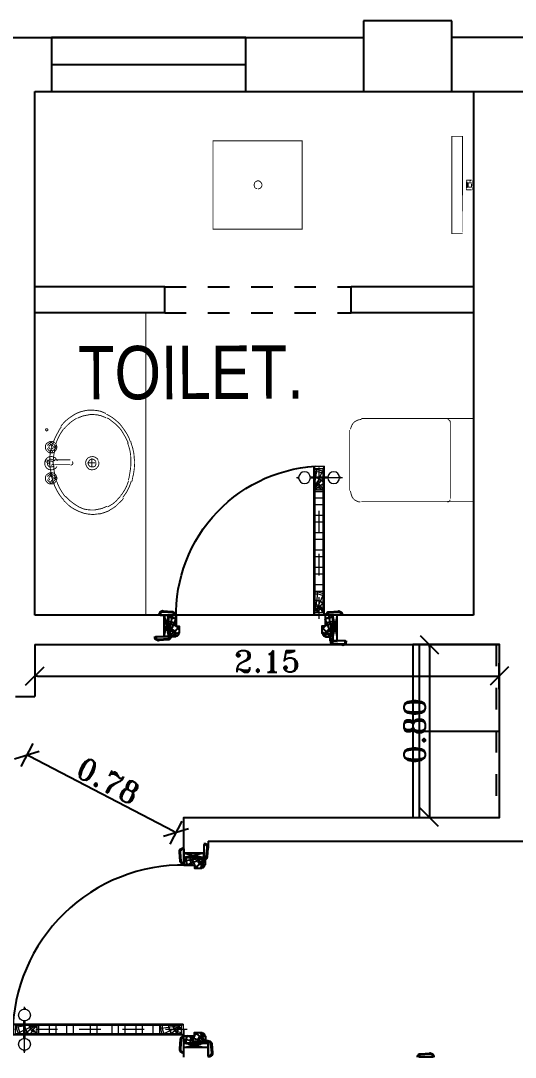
# Model space of a CAD drawing. Header units: metres. Extents: x 190.7 to 215.7, y -121.3 to -111.6.
# Drawn here: x 194.555 to 196.843, y -117.063 to -112.266 of the extents above; entities that cross this region are included whole.
import ezdxf

# ---------------------------------------------------------------- set-up
doc = ezdxf.new("R2010")
doc.units = ezdxf.units.M
doc.header["$LTSCALE"] = 0.4
doc.header["$MEASUREMENT"] = 0
for name, pattern in [('CENTER', [2, 1.25, -0.25, 0.25, -0.25]), ('DASHDOT2', [0.5, 0.25, -0.125, 0, -0.125]), ('DASHED', [0.05, 0.03, -0.02]), ('DASHED2', [0.375, 0.25, -0.125])]:
    doc.linetypes.add(name, pattern=pattern)
for name, color, linetype in [('1wall', 1, 'Continuous'), ('2furni', 3, 'Continuous'), ('3door', 5, 'Continuous'), ('_DIM', 2, 'Continuous'), ('_Furniture Green', 3, 'Continuous'), ('ISLAK', 6, 'Continuous'), ('Windows', 4, 'Continuous')]:
    doc.layers.add(name, color=color, linetype=linetype)
for name, color, linetype, lineweight in [('AR-Doors', 8, 'Continuous', 20), ('HATCH - wood.', 15, 'Continuous', 20), ('WOOD - section.', 142, 'Continuous', 20)]:
    doc.layers.add(name, color=color, linetype=linetype, lineweight=lineweight)
doc.styles.add('abd', font='romant.shx')
doc.styles.add('HELV', font='HELV')
doc.dimstyles.new('Qasem', dxfattribs={"dimscale": 0.0002, "dimtxt": 500, "dimasz": 60, "dimexe": 0.2, "dimexo": 0.0325, "dimgap": 90, "dimtad": 1, "dimtxsty": 'abd', "dimblk": 'SAM2', "dimcen": 90, "dimse1": 1, "dimse2": 1, "dimazin": 3, "dimtfac": 0.782609, "dimtix": 1, "dimtmove": 1, "dimatfit": 3, "dimldrblk": 'SAM2', "dimfxl": 0.2})

# ---------------------------------------------------------------- blocks, each defined once
blk = doc.blocks.new('bggbbg')
at = {"layer": '2furni', "const_width": 0.00409}
for points in [[(66.1, 120.2701), (66.1, 119.8611), (65.6876, 119.8611), (65.6876, 120.2701), (66.1, 120.2701)], [(66.8425, 119.8404), (66.8425, 120.2907), (66.7927, 120.2907), (66.7927, 119.8404), (66.8425, 119.8404), (66.7927, 119.8404), (66.7927, 120.2907), (66.8425, 120.2907), (66.8425, 119.8404)], [(65.8955, 120.0467), (65.9058, 120.0501), (65.911, 120.0553), (65.9144, 120.0621), (65.9144, 120.069), (65.911, 120.0758), (65.9058, 120.081), (65.9007, 120.0845), (65.8921, 120.0845), (65.8853, 120.081), (65.8801, 120.0758), (65.8784, 120.069), (65.8784, 120.0621), (65.8801, 120.0553), (65.8853, 120.0501), (65.8921, 120.0484)], [(66.8598, 120.0879), (66.8838, 120.0879)], [(66.8598, 120.0879), (66.8598, 120.081)], [(66.8598, 120.081), (66.8598, 120.0879)], [(66.8598, 120.081), (66.8598, 120.0673)], [(66.8598, 120.081), (66.8598, 120.0724), (66.8598, 120.0638)], [(66.8632, 120.0519), (66.8632, 120.081)], [(66.8684, 120.0758), (66.8838, 120.0758)], [(66.8753, 120.0758), (66.8684, 120.0758)], [(66.8684, 120.0553), (66.8684, 120.0758)], [(66.8753, 120.081), (66.8804, 120.0879)], [(66.8838, 120.0758), (66.8753, 120.0758)], [(66.8838, 120.0553), (66.8838, 120.0724)], [(66.8838, 120.0724), (66.8838, 120.0604)], [(66.889, 120.0724), (66.889, 120.0879)], [(66.889, 120.0879), (66.889, 120.0724)], [(66.889, 120.0604), (66.889, 120.0724)], [(66.8598, 120.0519), (66.8598, 120.0638)], [(66.8598, 120.0638), (66.8598, 120.0519)], [(66.8598, 120.0519), (66.8598, 120.0432)], [(66.8598, 120.0432), (66.8598, 120.0519)], [(66.8838, 120.0432), (66.8598, 120.0432)], [(66.8753, 120.0553), (66.8684, 120.0553)], [(66.8838, 120.0553), (66.8753, 120.0553)], [(66.889, 120.0553), (66.889, 120.0432)], [(66.889, 120.0467), (66.889, 120.0553)]]:
    blk.add_lwpolyline(points, dxfattribs=at)
blk = doc.blocks.new('olu')
at = {"layer": '2furni', "const_width": 0.00409}
for points in [[(66.3992, 118.9793), (66.3837, 118.9759), (66.3751, 118.9724), (66.3665, 118.9673), (66.3596, 118.9604), (66.3545, 118.9519), (66.351, 118.9432), (66.3475, 118.933)], [(66.3992, 118.9793), (66.3837, 118.9759), (66.3751, 118.9724), (66.3665, 118.9673), (66.3596, 118.9604), (66.3545, 118.9519), (66.351, 118.9432), (66.3475, 118.933)], [(66.9165, 118.9827), (66.9165, 118.5995), (66.3974, 118.5995)], [(66.3974, 118.9827), (66.9165, 118.9827)], [(66.3974, 118.9827), (66.7927, 118.9827)], [(66.8099, 118.9638), (66.8082, 118.9724), (66.7979, 118.9793)], [(66.8099, 118.9673), (66.8099, 118.6115)], [(66.3441, 118.6493), (66.3441, 118.9294)], [(66.3441, 118.6493), (66.3441, 118.9294)], [(66.3475, 118.6476), (66.351, 118.6322), (66.3545, 118.6218), (66.3596, 118.6133), (66.3665, 118.6063), (66.3751, 118.6012), (66.3837, 118.5978), (66.394, 118.596)], [(66.3475, 118.6476), (66.351, 118.6322), (66.3545, 118.6218), (66.3596, 118.6133), (66.3665, 118.6063), (66.3751, 118.6012), (66.3837, 118.5978), (66.394, 118.596)], [(66.7927, 118.5995), (66.3974, 118.5995)], [(66.7962, 118.596), (66.8031, 118.5978), (66.8099, 118.6063)]]:
    blk.add_lwpolyline(points, dxfattribs=at)
blk = doc.blocks.new('4')
at = {"layer": 'AR-Doors', "linetype": 'CENTER', "ltscale": 0.2}
blk.add_line((-0.019, -0.0285), (-0.019, 0.8054), dxfattribs=at)
at = {"layer": 'AR-Doors', "linetype": 'DASHDOT2'}
blk.add_line((-0.1269, 0.7245), (0.0862, 0.7245), dxfattribs=at)
at = {"layer": 'AR-Doors', "linetype": 'ByBlock'}
for p, q in [((-0.118, 0.7273), (-0.1138, 0.7273)), ((-0.118, 0.7217), (-0.118, 0.7273)), ((-0.118, 0.7217), (-0.1138, 0.7217)), ((-0.0593, 0.7273), (0.0213, 0.7273)), ((-0.0593, 0.7217), (0.0213, 0.7217)), ((0.08, 0.7273), (0.0758, 0.7273)), ((0.08, 0.7217), (0.0758, 0.7217)), ((0.08, 0.7217), (0.08, 0.7273))]:
    blk.add_line(p, q, dxfattribs=at)
for centre in [(-0.0866, 0.7245), (0.0486, 0.7245)]:
    blk.add_circle(centre, 0.0274, dxfattribs=at)
at = {"layer": 'HATCH - wood.', "linetype": 'ByBlock'}
for p, q in [((0, 0.7068), (-0.0093, 0.7676)), ((-0.0004, 0.681), (-0.038, 0.7602)), ((-0.0004, 0.6754), (-0.038, 0.7208)), ((-0.0063, 0.6759), (-0.038, 0.6974)), ((-0.0015, 0.0099), (-0.0153, 0.1)), ((-0.0064, 0.0134), (-0.038, 0.08)), ((-0.0064, 0.0077), (-0.038, 0.0459)), ((-0.0123, 0.0083), (-0.038, 0.0257))]:
    blk.add_line(p, q, dxfattribs=at)
for centre, radius, start, end in [((0.006, 0.6676), 0.096, 93.5832, 117.2788), ((0.006, 0.6676), 0.0874, 93.9351, 120.2161), ((0.006, 0.6676), 0.058, 95.9357, 139.3195), ((0.006, 0.6676), 0.0568, 96.0629, 140.7643), ((0.006, 0.6676), 0.0377, 99.1484, 180), ((0.006, 0.6676), 0.0321, 100.7649, 180), ((0.006, 0.6676), 0.0148, 113.8401, 180), ((0.006, 0.6676), 0.01, 126.7072, 180), ((0, 0), 0.096, 90, 113.3172), ((0, 0), 0.0874, 90, 115.7621), ((0, 0), 0.058, 90, 130.9154), ((0, 0), 0.0568, 90, 131.9845), ((0, 0), 0.0377, 90, 180), ((0, 0), 0.0321, 90, 180), ((0, 0), 0.0148, 90, 180), ((0, 0), 0.01, 90, 180)]:
    blk.add_arc(centre, radius, start, end, dxfattribs=at)
at = {"layer": 'WOOD - section.'}
for p, q in [((0.006, 0.7776), (-0.044, 0.7776)), ((-0.038, 0.7676), (-0.044, 0.7776)), ((-0.044, -0.01), (-0.044, 0.7776)), ((-0.038, 0), (-0.038, 0.7676)), ((0, 0.7676), (-0.038, 0.7676)), ((0, 0.7676), (0.006, 0.7776)), ((0, 0), (0, 0.7676)), ((0.006, -0.01), (0.006, 0.7776)), ((0, 0.6676), (-0.038, 0.6676)), ((0, 0.66), (-0.038, 0.66)), ((0, 0.61), (-0.038, 0.61)), ((0, 0.58), (-0.038, 0.58)), ((0, 0.53), (-0.038, 0.53)), ((0, 0.5), (-0.038, 0.5)), ((0, 0.42), (-0.038, 0.42)), ((0, 0.39), (-0.038, 0.39)), ((0, 0.32), (-0.038, 0.32)), ((0, 0.2903), (-0.038, 0.2903)), ((0, 0.2603), (-0.038, 0.2603)), ((0, 0.21), (-0.038, 0.21)), ((0, 0.18), (-0.038, 0.18)), ((0, 0.13), (-0.038, 0.13)), ((0, 0.1), (-0.038, 0.1)), ((-0.044, -0.01), (-0.0377, 0)), ((0, 0), (-0.038, 0)), ((0, 0), (0.006, -0.01)), ((0.006, -0.01), (-0.044, -0.01))]:
    blk.add_line(p, q, dxfattribs=at)
blk = doc.blocks.new('*U4')
at = {"layer": '1wall'}
h = blk.add_hatch(dxfattribs=at)
h.set_pattern_fill('WOOD2', color=5, scale=0.01, style=0)
h.set_pattern_definition([(71.5651, (41.9915738, 4.2427938), (0.00999998403, 0.02000000435), [0.00379473, -0.02782804]), (40.6013, (41.9927738, 4.2463938), (0.059999990182, 0.050000004212), [0.00184391, -0.09035154]), (43.1524, (41.98417377, 4.2475938), (0.149999975375, 0.140000028339), [0.00438634, -0.21493078]), (70.0169, (41.9873738, 4.2505938), (0.02999999454, 0.080000006588), [0.00234094, -0.11470606]), (90, (41.988174, 4.242794), (0.01, 0.01), [0.002, -0.008]), (61.5571, (41.98817377, 4.2447938), (-0.069999938389, -0.1300000376594), [0.00545894, -0.26748794]), (95.7106, (41.9907738, 4.2495938), (0.010000013147, -0.089999994235), [0.00200998, -0.09848878]), (50.1944, (41.9905738, 4.2515938), (-0.040000024326, -0.049999980613), [0.00156205, -0.07654045])])
h.paths.add_polyline_path([(0.032, 0), (0.02, 0), (0.02, -0.0179), (0.032, -0.0179)])
h = blk.add_hatch(dxfattribs=at)
h.set_pattern_fill('WOOD2', color=5, scale=0.01, style=0)
h.set_pattern_definition([(108.4349, (-41.0915738, 4.2427938), (-0.00999998403, 0.02000000435), [0.00379473, -0.02782804]), (139.3987, (-41.0927738, 4.2463938), (-0.059999990182, 0.050000004212), [0.00184391, -0.09035154]), (136.8476, (-41.08417377, 4.2475938), (-0.149999975375, 0.140000028339), [0.00438634, -0.21493078]), (109.9831, (-41.0873738, 4.2505938), (-0.02999999454, 0.080000006588), [0.00234094, -0.11470606]), (90, (-41.088174, 4.242794), (-0.01, 0.01), [0.002, -0.008]), (118.4429, (-41.08817377, 4.2447938), (0.069999938389, -0.1300000376594), [0.00545894, -0.26748794]), (84.2894, (-41.0907738, 4.2495938), (-0.010000013147, -0.089999994235), [0.00200998, -0.09848878]), (129.8056, (-41.0905738, 4.2515938), (0.040000024326, -0.049999980613), [0.00156205, -0.07654045])])
h.paths.add_polyline_path([(0.868, 0), (0.88, 0), (0.88, 0.0021), (0.868, 0.0021)])
at = {"layer": '1wall', "color": 5}
for p, q in [((0, 0.095), (0.02, 0.0021)), ((0, 0.0021), (0.02, 0.095)), ((0.9, 0.095), (0.88, 0.0021)), ((0.9, 0.0021), (0.88, 0.095))]:
    blk.add_line(p, q, dxfattribs=at)
at = {"layer": '1wall', "color": 5, "linetype": 'ByBlock'}
for p, q in [((0.0231, 0.0122), (0.0378, 0.095)), ((0.0252, 0.0075), (0.055, 0.0787)), ((0.8748, 0.0075), (0.845, 0.0787)), ((0.8769, 0.0122), (0.8622, 0.095)), ((0.0324, 0.0006), (0.07, 0.0175)), ((0.0332, 0.0065), (0.07, 0.0388)), ((0.8668, 0.0065), (0.83, 0.0388)), ((0.8676, 0.0006), (0.83, 0.0175))]:
    blk.add_line(p, q, dxfattribs=at)
at = {"layer": '1wall', "color": 5}
for points in [[(0.0504, 0.095), (0.0504, 0.0986, 0.399878), (0.0368, 0.1115), (-0.0044, 0.1149, 0.429068), (-0.0241, 0.0995), (-0.0241, 0.095)], [(0.8496, 0.095), (0.8496, 0.0986, -0.399878), (0.8632, 0.1115), (0.9044, 0.1149, -0.429068), (0.9241, 0.0995), (0.9241, 0.095)], [(0.869, 0.0021), (0.869, -0.0014, 0.399878), (0.8825, -0.0143), (0.9237, -0.0178, 0.429068), (0.9435, -0.0024), (0.9435, 0.0021)], [(0.031, -0.0179), (0.031, -0.0214, -0.399878), (0.0175, -0.0343), (-0.0237, -0.0378, -0.429068), (-0.0435, -0.0224), (-0.0435, -0.0179)]]:
    blk.add_lwpolyline(points, format="xyb", dxfattribs=at)
for points in [[(0.0454, 0.095), (0.0454, 0.0985, 0.402433), (0.0367, 0.1065), (-0.0049, 0.1099, 0.427265), (-0.0191, 0.0992), (-0.0191, 0.095)], [(0.8546, 0.095), (0.8546, 0.0985, -0.402433), (0.8633, 0.1065), (0.9049, 0.1099, -0.427265), (0.9191, 0.0992), (0.9191, 0.095)], [(0.032, -0.005), (0.032, 0), (0.02, 0), (0.02, 0), (0.02, 0.095), (0.055, 0.095), (0.055, 0.045), (0.07, 0.045), (0.07, 0.012), (0.0665, 0.012), (0.0665, 0.0045), (0.0649, 0.0045, -0.414214), (0.0605, 0.0001), (0.0605, -0.0015), (0.053, -0.0015), (0.053, -0.005)], [(0.868, -0.005), (0.868, 0), (0.88, 0), (0.88, 0), (0.88, 0.095), (0.845, 0.095), (0.845, 0.045), (0.83, 0.045), (0.83, 0.012), (0.8335, 0.012), (0.8335, 0.0045), (0.8351, 0.0045, 0.414214), (0.8395, 0.0001), (0.8395, -0.0015), (0.847, -0.0015), (0.847, -0.005)], [(0.874, 0.0021), (0.874, -0.0013, 0.402433), (0.8827, -0.0093), (0.9243, -0.0128, 0.427265), (0.9385, -0.0021), (0.9385, 0.0021)], [(0.026, -0.0179), (0.026, -0.0213, -0.402433), (0.0173, -0.0293), (-0.0243, -0.0328, -0.427265), (-0.0385, -0.0221), (-0.0385, -0.0179)]]:
    blk.add_lwpolyline(points, format="xyb", close=True, dxfattribs=at)
for points in [[(0, 0.095), (0.02, 0.095), (0.02, -0.0179), (0, -0.0179)], [(0.9, 0.095), (0.88, 0.095), (0.88, 0.0021), (0.9, 0.0021)], [(0.032, 0), (0.02, 0), (0.02, -0.0179), (0.032, -0.0179)], [(0.868, 0), (0.88, 0), (0.88, 0.0021), (0.868, 0.0021)]]:
    blk.add_lwpolyline(points, close=True, dxfattribs=at)
at = {"layer": '1wall', "color": 5, "linetype": 'ByBlock'}
blk.add_circle((0.0556, 0.0975), 0.00245, dxfattribs=at)
at = {"layer": '1wall', "color": 5}
blk.add_arc((0.0556, 0.0975), 0.7894, 356.1903, 86.6735, dxfattribs=at)
at = {"layer": '1wall', "color": 5, "linetype": 'ByBlock'}
for centre, radius, start, end in [((0.02, -0.005), 0.0927, 67.8233, 90), ((0.02, -0.005), 0.0907, 67.3068, 90), ((0.02, -0.005), 0.071, 60.4826, 90), ((0.02, -0.005), 0.0607, 34.5517, 90), ((0.88, -0.005), 0.0607, 90, 145.4483), ((0.88, -0.005), 0.0927, 90, 112.1767), ((0.88, -0.005), 0.0907, 90, 112.6932), ((0.88, -0.005), 0.071, 90, 119.5174), ((0.02, -0.005), 0.0388, 5.2476, 90), ((0.02, -0.005), 0.0329, 360, 90), ((0.02, -0.005), 0.0175, 0, 90), ((0.02, -0.005), 0.0136, 0, 90), ((0.88, -0.005), 0.0388, 90, 174.7524), ((0.88, -0.005), 0.0329, 90, 180), ((0.88, -0.005), 0.0175, 90, 180), ((0.88, -0.005), 0.0136, 90, 180)]:
    blk.add_arc(centre, radius, start, end, dxfattribs=at)
at = {"layer": '1wall', "color": 5}
blk.add_blockref('4', (0.102, 0.1075), dxfattribs=at)
blk = doc.blocks.new('4444')
at = {"layer": '_Furniture Green'}
h = blk.add_hatch(dxfattribs=at)
h.set_pattern_fill('WOOD2', color=1, scale=0.01, style=0)
h.set_pattern_definition([(71.5651, (158.2792096, -128.60563), (0.00999998403, 0.02000000435), [0.00379473, -0.02782804]), (40.6013, (158.2804096, -128.60203), (0.059999990182, 0.050000004212), [0.00184391, -0.09035154]), (43.1524, (158.27180958, -128.60083), (0.149999975375, 0.140000028339), [0.00438634, -0.21493078]), (70.0169, (158.2750096, -128.59783), (0.02999999454, 0.080000006588), [0.00234094, -0.11470606]), (90, (158.27581, -128.60563), (0.01, 0.01), [0.002, -0.008]), (61.5571, (158.27580958, -128.60363002), (-0.069999938389, -0.1300000376594), [0.00545894, -0.26748794]), (95.7106, (158.2784096, -128.59883), (0.010000013147, -0.089999994235), [0.00200998, -0.09848878]), (50.1944, (158.2782096, -128.59683), (-0.040000024326, -0.049999980613), [0.00156205, -0.07654045])])
h.paths.add_polyline_path([(116.3196, -132.8439), (116.3076, -132.8439), (116.3076, -132.8663), (116.3196, -132.8663)])
h = blk.add_hatch(dxfattribs=at)
h.set_pattern_fill('WOOD2', color=1, scale=0.01, style=0)
h.set_pattern_definition([(108.4349, (75.096062, -128.60563), (-0.00999998403, 0.02000000435), [0.00379473, -0.02782804]), (139.3987, (75.094862, -128.60203), (-0.059999990182, 0.050000004212), [0.00184391, -0.09035154]), (136.8476, (75.10346204, -128.60083), (-0.149999975375, 0.140000028339), [0.00438634, -0.21493078]), (109.9831, (75.100262, -128.59783), (-0.02999999454, 0.080000006588), [0.00234094, -0.11470606]), (90, (75.099462, -128.60563), (-0.01, 0.01), [0.002, -0.008]), (118.4429, (75.09946204, -128.60363002), (0.069999938389, -0.1300000376594), [0.00545894, -0.26748794]), (84.2894, (75.096862, -128.59883), (-0.010000013147, -0.089999994235), [0.00200998, -0.09848878]), (129.8056, (75.097062, -128.59683), (0.040000024326, -0.049999980613), [0.00156205, -0.07654045])])
h.paths.add_polyline_path([(117.0556, -132.8439), (117.0676, -132.8439), (117.0676, -132.8463), (117.0556, -132.8463)])
at = {"layer": '_Furniture Green', "color": 1}
for p, q in [((116.2876, -132.7489), (116.3076, -132.8463)), ((116.2876, -132.8463), (116.3076, -132.7489)), ((117.0876, -132.7489), (117.0676, -132.8463)), ((117.0876, -132.8463), (117.0676, -132.7489))]:
    blk.add_line(p, q, dxfattribs=at)
at = {"layer": '_Furniture Green', "color": 1, "linetype": 'ByBlock'}
for p, q in [((116.3107, -132.8317), (116.3255, -132.7489)), ((116.3129, -132.8364), (116.3426, -132.7652)), ((117.0624, -132.8364), (117.0326, -132.7652)), ((117.0646, -132.8317), (117.0498, -132.7489)), ((116.32, -132.8433), (116.3576, -132.8264)), ((116.3208, -132.8374), (116.3576, -132.8051)), ((117.0545, -132.8374), (117.0176, -132.8051)), ((117.0553, -132.8433), (117.0176, -132.8264))]:
    blk.add_line(p, q, dxfattribs=at)
at = {"layer": '_Furniture Green', "color": 1}
for points in [[(116.338, -132.7489), (116.338, -132.7453, 0.399878), (116.3245, -132.7324), (116.2833, -132.729, 0.429068), (116.2635, -132.7444), (116.2635, -132.7489)], [(117.0373, -132.7489), (117.0373, -132.7453, -0.399878), (117.0508, -132.7324), (117.092, -132.729, -0.429068), (117.1118, -132.7444), (117.1118, -132.7489)], [(116.3186, -132.8663), (116.3186, -132.8699, -0.399878), (116.3051, -132.8828), (116.2639, -132.8862, -0.429068), (116.2441, -132.8708), (116.2441, -132.8663)], [(117.0566, -132.8463), (117.0566, -132.8499, 0.399878), (117.0702, -132.8628), (117.1114, -132.8662, 0.429068), (117.1311, -132.8508), (117.1311, -132.8463)]]:
    blk.add_lwpolyline(points, format="xyb", dxfattribs=at)
for points in [[(116.333, -132.7489), (116.333, -132.7454, 0.402433), (116.3243, -132.7374), (116.2827, -132.7339, 0.427265), (116.2685, -132.7446), (116.2685, -132.7489)], [(117.0423, -132.7489), (117.0423, -132.7454, -0.402433), (117.051, -132.7374), (117.0926, -132.7339, -0.427265), (117.1068, -132.7446), (117.1068, -132.7489)], [(116.3196, -132.8489), (116.3196, -132.8439), (116.3076, -132.8439), (116.3076, -132.8439), (116.3076, -132.7489), (116.3426, -132.7489), (116.3426, -132.7989), (116.3576, -132.7989), (116.3576, -132.8319), (116.3541, -132.8319), (116.3541, -132.8394), (116.3525, -132.8394, -0.414214), (116.3481, -132.8438), (116.3481, -132.8453), (116.3406, -132.8453), (116.3406, -132.8489)], [(117.0556, -132.8489), (117.0556, -132.8439), (117.0676, -132.8439), (117.0676, -132.8439), (117.0676, -132.7489), (117.0326, -132.7489), (117.0326, -132.7989), (117.0176, -132.7989), (117.0176, -132.8319), (117.0212, -132.8319), (117.0212, -132.8394), (117.0227, -132.8394, 0.414214), (117.0271, -132.8438), (117.0271, -132.8453), (117.0346, -132.8453), (117.0346, -132.8489)], [(116.3136, -132.8663), (116.3136, -132.8697, -0.402433), (116.3049, -132.8778), (116.2633, -132.8812, -0.427265), (116.2491, -132.8705), (116.2491, -132.8663)], [(117.0616, -132.8463), (117.0616, -132.8497, 0.402433), (117.0703, -132.8578), (117.112, -132.8612, 0.427265), (117.1261, -132.8505), (117.1261, -132.8463)]]:
    blk.add_lwpolyline(points, format="xyb", close=True, dxfattribs=at)
for points in [[(116.2876, -132.7489), (116.3076, -132.7489), (116.3076, -132.8663), (116.2876, -132.8663)], [(117.0876, -132.7489), (117.0676, -132.7489), (117.0676, -132.8463), (117.0876, -132.8463)], [(116.3196, -132.8439), (116.3076, -132.8439), (116.3076, -132.8663), (116.3196, -132.8663)], [(117.0556, -132.8439), (117.0676, -132.8439), (117.0676, -132.8463), (117.0556, -132.8463)]]:
    blk.add_lwpolyline(points, close=True, dxfattribs=at)
at = {"layer": '_Furniture Green', "color": 1, "linetype": 'ByBlock'}
blk.add_circle((116.3432, -132.7464), 0.00245, dxfattribs=at)
at = {"layer": '_Furniture Green', "color": 1}
blk.add_arc((116.3432, -132.7464), 0.6894, 355.6367, 86.1903, dxfattribs=at)
at = {"layer": '_Furniture Green', "color": 1, "linetype": 'ByBlock'}
for centre, radius, start, end in [((116.3076, -132.8489), 0.0927, 67.8233, 90), ((116.3076, -132.8489), 0.0907, 67.3068, 90), ((116.3076, -132.8489), 0.071, 60.4826, 90), ((117.0676, -132.8489), 0.0927, 90, 112.1767), ((117.0676, -132.8489), 0.0907, 90, 112.6932), ((117.0676, -132.8489), 0.071, 90, 119.5174), ((116.3076, -132.8489), 0.0607, 34.5517, 90), ((116.3076, -132.8489), 0.0388, 5.2476, 90), ((116.3076, -132.8489), 0.0329, 360, 90), ((116.3076, -132.8489), 0.0175, 0, 90), ((117.0676, -132.8489), 0.0607, 90, 145.4483), ((117.0676, -132.8489), 0.0388, 90, 174.7524), ((117.0676, -132.8489), 0.0329, 90, 180), ((117.0676, -132.8489), 0.0175, 90, 180), ((116.3076, -132.8489), 0.0136, 0, 90), ((117.0676, -132.8489), 0.0136, 90, 180)]:
    blk.add_arc(centre, radius, start, end, dxfattribs=at)
at = {"layer": 'AR-Doors', "color": 1, "linetype": 'CENTER', "ltscale": 0.2}
blk.add_line((116.3707, -132.7649), (116.3707, -132.031), dxfattribs=at)
at = {"layer": 'AR-Doors', "color": 1, "linetype": 'DASHDOT2'}
blk.add_line((116.2628, -132.1119), (116.4759, -132.1119), dxfattribs=at)
at = {"layer": 'AR-Doors', "color": 1, "linetype": 'ByBlock'}
for p, q in [((116.2717, -132.1091), (116.2759, -132.1091)), ((116.2717, -132.1147), (116.2717, -132.1091)), ((116.3304, -132.1091), (116.411, -132.1091)), ((116.4697, -132.1091), (116.4655, -132.1091)), ((116.4697, -132.1147), (116.4697, -132.1091)), ((116.2717, -132.1147), (116.2759, -132.1147)), ((116.3304, -132.1147), (116.411, -132.1147)), ((116.4697, -132.1147), (116.4655, -132.1147))]:
    blk.add_line(p, q, dxfattribs=at)
for centre in [(116.3031, -132.1119), (116.4382, -132.1119)]:
    blk.add_circle(centre, 0.0274, dxfattribs=at)
at = {"layer": 'HATCH - wood.', "color": 1, "linetype": 'ByBlock'}
for p, q in [((116.3893, -132.1554), (116.3517, -132.0762)), ((116.3897, -132.1296), (116.3804, -132.0688)), ((116.3893, -132.1611), (116.3517, -132.1156)), ((116.3834, -132.1605), (116.3517, -132.139)), ((116.3882, -132.7265), (116.3744, -132.6364)), ((116.3833, -132.723), (116.3517, -132.6564)), ((116.3833, -132.7287), (116.3517, -132.6905)), ((116.3774, -132.7281), (116.3517, -132.7107))]:
    blk.add_line(p, q, dxfattribs=at)
for centre, radius, start, end in [((116.3957, -132.1688), 0.096, 93.5832, 117.2788), ((116.3957, -132.1688), 0.0874, 93.9351, 120.2161), ((116.3957, -132.1688), 0.058, 95.9357, 139.3195), ((116.3957, -132.1688), 0.0568, 96.0629, 140.7643), ((116.3957, -132.1688), 0.0377, 99.1484, 180), ((116.3957, -132.1688), 0.0321, 100.7649, 180), ((116.3957, -132.1688), 0.0148, 113.8401, 180), ((116.3957, -132.1688), 0.01, 126.7072, 180), ((116.3897, -132.7364), 0.096, 90, 113.3172), ((116.3897, -132.7364), 0.0874, 90, 115.7621), ((116.3897, -132.7364), 0.058, 90, 130.9154), ((116.3897, -132.7364), 0.0568, 90, 131.9845), ((116.3897, -132.7364), 0.0377, 90, 180), ((116.3897, -132.7364), 0.0321, 90, 180), ((116.3897, -132.7364), 0.0148, 90, 180), ((116.3897, -132.7364), 0.01, 90, 180)]:
    blk.add_arc(centre, radius, start, end, dxfattribs=at)
at = {"layer": 'WOOD - section.', "color": 1}
for p, q in [((116.3957, -132.0588), (116.3457, -132.0588)), ((116.3517, -132.0688), (116.3457, -132.0588)), ((116.3457, -132.7464), (116.3457, -132.0588)), ((116.3897, -132.0688), (116.3957, -132.0588)), ((116.3957, -132.7464), (116.3957, -132.0588)), ((116.3517, -132.7364), (116.3517, -132.0688)), ((116.3897, -132.0688), (116.3517, -132.0688)), ((116.3897, -132.7364), (116.3897, -132.0688)), ((116.3897, -132.1688), (116.3517, -132.1688)), ((116.3897, -132.1765), (116.3517, -132.1765)), ((116.3897, -132.2055), (116.3517, -132.2055)), ((116.3897, -132.2355), (116.3517, -132.2355)), ((116.3897, -132.2858), (116.3517, -132.2858)), ((116.3897, -132.3158), (116.3517, -132.3158)), ((116.3897, -132.3661), (116.3517, -132.3661)), ((116.3897, -132.3961), (116.3517, -132.3961)), ((116.3897, -132.4461), (116.3517, -132.4461)), ((116.3897, -132.4761), (116.3517, -132.4761)), ((116.3897, -132.5264), (116.3517, -132.5264)), ((116.3897, -132.5564), (116.3517, -132.5564)), ((116.3897, -132.6064), (116.3517, -132.6064)), ((116.3897, -132.6364), (116.3517, -132.6364)), ((116.3457, -132.7464), (116.3519, -132.7364)), ((116.3957, -132.7464), (116.3457, -132.7464)), ((116.3897, -132.7364), (116.3517, -132.7364)), ((116.3897, -132.7364), (116.3957, -132.7464))]:
    blk.add_line(p, q, dxfattribs=at)
blk = doc.blocks.new('SAM2')
for p, q in [((0, -5), (0, 5)), ((3.54, 3.54), (-3.54, -3.54)), ((-1, 0), (0, 0))]:
    blk.add_line(p, q)
blk = doc.blocks.new('*D5')
at = {"layer": '_DIM', "lineweight": -2}
blk.add_line((195.2634, -116.0182), (194.5944, -115.6696), dxfattribs=at)
at = {"layer": 'Defpoints', "color": 0}
for p in [(194.6207, -115.5932), (194.5838, -115.6641), (195.311, -115.9528)]:
    blk.add_point(p, dxfattribs=at)
at = {"layer": '_DIM', "lineweight": -2, "xscale": 0.012, "yscale": 0.012, "zscale": 0.012}
for p, rotation in [((194.5838, -115.6641), 152.4806499950406), ((195.274, -116.0237), 332.4806499950406)]:
    blk.add_blockref('SAM2', p, dxfattribs=dict(at, rotation=rotation))
at = {"layer": '_DIM', "insert": (194.9603, -115.7836), "char_height": 0.1, "attachment_point": 5, "rotation": 332.4806, "style": 'abd'}
blk.add_mtext('\\A1;0.78', dxfattribs=at)
blk = doc.blocks.new('*D6')
at = {"layer": '_DIM', "lineweight": -2}
blk.add_line((196.446, -115.1648), (196.446, -115.9408), dxfattribs=at)
at = {"layer": 'Defpoints', "color": 0}
for p in [(196.7697, -115.1528), (196.446, -115.9528), (196.7697, -115.9528)]:
    blk.add_point(p, dxfattribs=at)
at = {"layer": '_DIM', "lineweight": -2, "xscale": 0.012, "yscale": 0.012, "zscale": 0.012}
for p, rotation in [((196.446, -115.1528), 90), ((196.446, -115.9528), 270)]:
    blk.add_blockref('SAM2', p, dxfattribs=dict(at, rotation=rotation))
at = {"layer": '_DIM', "insert": (196.378, -115.5528), "char_height": 0.1, "attachment_point": 5, "rotation": 90, "style": 'abd'}
blk.add_mtext('\\A1;0.80', dxfattribs=at)
blk = doc.blocks.new('*D7')
at = {"layer": '_DIM', "lineweight": -2}
blk.add_line((194.6327, -115.2988), (196.7577, -115.2988), dxfattribs=at)
at = {"layer": 'Defpoints', "color": 0}
for p in [(194.6207, -115.1528), (196.7697, -115.1528), (196.7697, -115.2988)]:
    blk.add_point(p, dxfattribs=at)
at = {"layer": '_DIM', "lineweight": -2, "xscale": 0.012, "yscale": 0.012, "zscale": 0.012, "rotation": 180}
blk.add_blockref('SAM2', (194.6207, -115.2988), dxfattribs=at)
at = {"layer": '_DIM', "lineweight": -2, "xscale": 0.012, "yscale": 0.012, "zscale": 0.012}
blk.add_blockref('SAM2', (196.7697, -115.2988), dxfattribs=at)
at = {"layer": '_DIM', "insert": (195.6952, -115.2308), "char_height": 0.1, "attachment_point": 5, "style": 'abd'}
blk.add_mtext('\\A1;2.15', dxfattribs=at)

msp = doc.modelspace()

# ---------------------------------------------------------------- linework, layer by layer
at = {"layer": '1wall', "color": 1}
for p, q in [((196.5507, -112.2658), (196.1407, -112.2658)), ((196.1407, -112.2658), (196.1407, -112.5939)), ((196.5507, -112.5939), (196.5507, -112.2658)), ((193.4103, -112.3441), (194.6407, -112.3439)), ((194.6407, -112.3439), (196.1407, -112.3439)), ((204.7678, -112.3439), (196.5507, -112.3439)), ((194.621, -115.017), (194.6207, -112.5939)), ((194.6207, -112.5939), (196.8797, -112.5939)), ((196.1407, -112.5939), (196.4607, -112.5939))]:
    msp.add_line(p, q, dxfattribs=at)
at = {"layer": '1wall'}
for p, q in [((196.6497, -112.5939), (196.6497, -115.0175)), ((195.2215, -113.4975), (194.6207, -113.4975)), ((195.2215, -113.6175), (195.2215, -113.4975)), ((196.6497, -113.4975), (196.0837, -113.4975)), ((196.0837, -113.6175), (196.0837, -113.4975)), ((195.2215, -113.6175), (194.6207, -113.6175)), ((196.6497, -113.6175), (196.0837, -113.6175)), ((196.6497, -115.0175), (194.6207, -115.0175)), ((194.621, -115.153), (196.7697, -115.1528)), ((194.621, -115.153), (194.621, -115.394)), ((196.7697, -115.1528), (196.7697, -115.9528)), ((194.531, -115.394), (194.621, -115.394)), ((195.3104, -115.9528), (195.311, -115.9528)), ((195.311, -115.9528), (196.7697, -115.9528)), ((195.3101, -116.063), (195.311, -116.063)), ((195.4225, -116.063), (200.7275, -116.063))]:
    msp.add_line(p, q, dxfattribs=at)
at = {"layer": '1wall', "linetype": 'DASHED2'}
for p, q in [((195.2215, -113.4975), (196.0837, -113.4975)), ((195.2215, -113.6175), (196.0837, -113.6175))]:
    msp.add_line(p, q, dxfattribs=at)
at = {"layer": '1wall', "color": 1}
msp.add_lwpolyline([(196.3919, -117.0631), (196.3919, -117.0595, -0.399878), (196.4054, -117.0466), (196.4466, -117.0432, -0.429068), (196.4664, -117.0586), (196.4664, -117.0631)], format="xyb", dxfattribs=at)
msp.add_lwpolyline([(196.3969, -117.0631), (196.3969, -117.0596, -0.402433), (196.4056, -117.0516), (196.4472, -117.0481, -0.427265), (196.4614, -117.0588), (196.4614, -117.0631)], format="xyb", close=True, dxfattribs=at)
at = {"layer": '2furni'}
for p, q in [((196.4, -115.953), (196.4, -115.153)), ((196.37, -115.553), (196.77, -115.553))]:
    msp.add_line(p, q, dxfattribs=at)
at = {"layer": '2furni', "const_width": 0.00409}
for points in [[(194.6207, -113.6175), (195.1343, -113.6175), (195.1343, -115.0175)], [(194.8762, -114.0678), (194.8676, -114.0678), (194.8487, -114.0713), (194.8298, -114.0764), (194.8125, -114.0833), (194.804, -114.0884)], [(194.8762, -114.0678), (194.8676, -114.0678), (194.8487, -114.0713), (194.8298, -114.0764), (194.8125, -114.0833), (194.804, -114.0884)], [(194.95, -114.0833), (194.9415, -114.0799), (194.9243, -114.0729), (194.9054, -114.0695), (194.8865, -114.0678), (194.8762, -114.0678)], [(194.95, -114.0833), (194.9415, -114.0799), (194.9243, -114.0729), (194.9054, -114.0695), (194.8865, -114.0678), (194.8762, -114.0678)], [(194.804, -114.0884), (194.7954, -114.0936), (194.7782, -114.1056), (194.761, -114.1194), (194.7473, -114.1348), (194.7403, -114.1434)], [(194.804, -114.0884), (194.7954, -114.0936), (194.7782, -114.1056), (194.761, -114.1194), (194.7473, -114.1348), (194.7403, -114.1434)], [(194.8143, -114.1056), (194.8057, -114.1107), (194.7902, -114.1211), (194.7747, -114.1348), (194.761, -114.1485), (194.7558, -114.1555)], [(194.8143, -114.1056), (194.8057, -114.1107), (194.7902, -114.1211), (194.7747, -114.1348), (194.761, -114.1485), (194.7558, -114.1555)], [(194.8848, -114.0884), (194.8762, -114.0884), (194.8589, -114.0918), (194.8418, -114.0953), (194.8246, -114.1022), (194.8177, -114.1056)], [(194.8848, -114.0884), (194.8762, -114.0884), (194.8589, -114.0918), (194.8418, -114.0953), (194.8246, -114.1022), (194.8177, -114.1056)], [(194.95, -114.1039), (194.9432, -114.1004), (194.926, -114.0936), (194.9106, -114.0902), (194.8933, -114.0884), (194.8848, -114.0884)], [(194.95, -114.1039), (194.9432, -114.1004), (194.926, -114.0936), (194.9106, -114.0902), (194.8933, -114.0884), (194.8848, -114.0884)], [(195.0188, -114.1383), (195.0119, -114.1296), (194.9965, -114.1159), (194.9793, -114.1022), (194.9621, -114.0918), (194.9518, -114.0867)], [(195.0188, -114.1383), (195.0119, -114.1296), (194.9965, -114.1159), (194.9793, -114.1022), (194.9621, -114.0918), (194.9518, -114.0867)], [(195.0137, -114.1521), (195.0067, -114.1451), (194.993, -114.1314), (194.9776, -114.1194), (194.9621, -114.1073), (194.9535, -114.1039)], [(195.0137, -114.1521), (195.0067, -114.1451), (194.993, -114.1314), (194.9776, -114.1194), (194.9621, -114.1073), (194.9535, -114.1039)], [(194.6751, -114.1648), (194.682, -114.1597), (194.6785, -114.1545), (194.6717, -114.1545), (194.6699, -114.1597), (194.6751, -114.1648)], [(194.6751, -114.1648), (194.682, -114.1597), (194.6785, -114.1545), (194.6717, -114.1545), (194.6699, -114.1597), (194.6751, -114.1648)], [(194.7439, -114.1451), (194.7369, -114.1537), (194.7266, -114.1726), (194.7163, -114.1915), (194.7077, -114.2122), (194.7043, -114.2225)], [(194.7439, -114.1451), (194.7369, -114.1537), (194.7266, -114.1726), (194.7163, -114.1915), (194.7077, -114.2122), (194.7043, -114.2225)], [(194.7542, -114.1537), (194.749, -114.1623), (194.7387, -114.1778), (194.7284, -114.1967), (194.7214, -114.2139), (194.718, -114.2242)], [(194.7542, -114.1537), (194.749, -114.1623), (194.7387, -114.1778), (194.7284, -114.1967), (194.7214, -114.2139), (194.718, -114.2242)], [(195.0532, -114.2225), (195.0497, -114.2122), (195.0411, -114.195), (195.0308, -114.1778), (195.0206, -114.1606), (195.0137, -114.1521)], [(195.0532, -114.2225), (195.0497, -114.2122), (195.0411, -114.195), (195.0308, -114.1778), (195.0206, -114.1606), (195.0137, -114.1521)], [(195.0618, -114.2122), (195.0584, -114.2018), (195.0497, -114.1829), (195.0377, -114.164), (195.0257, -114.1469), (195.0188, -114.1383)], [(195.0618, -114.2122), (195.0584, -114.2018), (195.0497, -114.1829), (195.0377, -114.164), (195.0257, -114.1469), (195.0188, -114.1383)], [(194.6957, -114.2655), (194.7043, -114.2655), (194.7112, -114.2621), (194.718, -114.2534), (194.7214, -114.2466), (194.7232, -114.2397), (194.7214, -114.2311), (194.718, -114.2242), (194.7112, -114.2173), (194.7043, -114.2139), (194.6957, -114.2122), (194.6888, -114.2139), (194.682, -114.2173), (194.6733, -114.2242), (194.6699, -114.2311), (194.6699, -114.2397), (194.6699, -114.2466), (194.6733, -114.2534), (194.682, -114.2621), (194.6888, -114.2655), (194.6957, -114.2655)], [(194.6957, -114.2655), (194.7043, -114.2655), (194.7112, -114.2621), (194.718, -114.2534), (194.7214, -114.2466), (194.7232, -114.2397), (194.7214, -114.2311), (194.718, -114.2242), (194.7112, -114.2173), (194.7043, -114.2139), (194.6957, -114.2122), (194.6888, -114.2139), (194.682, -114.2173), (194.6733, -114.2242), (194.6699, -114.2311), (194.6699, -114.2397), (194.6699, -114.2466), (194.6733, -114.2534), (194.682, -114.2621), (194.6888, -114.2655), (194.6957, -114.2655)], [(194.6906, -114.2208), (194.6854, -114.2242), (194.6785, -114.2311)], [(194.6906, -114.2208), (194.6854, -114.2242), (194.6785, -114.2311)], [(194.6957, -114.2293), (194.7025, -114.2242), (194.6991, -114.2173), (194.6923, -114.2173), (194.6906, -114.2242), (194.6957, -114.2293)], [(194.6957, -114.2293), (194.7025, -114.2242), (194.6991, -114.2173), (194.6923, -114.2173), (194.6906, -114.2242), (194.6957, -114.2293)], [(194.7025, -114.2208), (194.6991, -114.2328), (194.694, -114.2551), (194.6906, -114.2792), (194.6906, -114.3033), (194.6906, -114.3136)], [(194.7025, -114.2208), (194.6991, -114.2328), (194.694, -114.2551), (194.6906, -114.2792), (194.6906, -114.3033), (194.6906, -114.3136)], [(195.0652, -114.305), (195.0652, -114.2947), (195.0636, -114.2723), (195.06, -114.2517), (195.0532, -114.2293), (195.0497, -114.2191)], [(195.0652, -114.305), (195.0652, -114.2947), (195.0636, -114.2723), (195.06, -114.2517), (195.0532, -114.2293), (195.0497, -114.2191)], [(195.0825, -114.3033), (195.0807, -114.2912), (195.079, -114.2689), (195.0738, -114.2448), (195.067, -114.2225), (195.0636, -114.2104)], [(195.0825, -114.3033), (195.0807, -114.2912), (195.079, -114.2689), (195.0738, -114.2448), (195.067, -114.2225), (195.0636, -114.2104)], [(194.6785, -114.2448), (194.682, -114.25), (194.6888, -114.2569)], [(194.6785, -114.2448), (194.682, -114.25), (194.6888, -114.2569)], [(194.6957, -114.25), (194.7043, -114.2448), (194.706, -114.2362), (194.7025, -114.2311), (194.694, -114.2293), (194.6871, -114.2328), (194.6854, -114.2414), (194.6906, -114.2482)], [(194.6957, -114.25), (194.7043, -114.2448), (194.706, -114.2362), (194.7025, -114.2311), (194.694, -114.2293), (194.6871, -114.2328), (194.6854, -114.2414), (194.6906, -114.2482)], [(194.6957, -114.2655), (194.7025, -114.2603), (194.6991, -114.2551), (194.6923, -114.2551), (194.6906, -114.2603), (194.6957, -114.2655)], [(194.6957, -114.2655), (194.7025, -114.2603), (194.6991, -114.2551), (194.6923, -114.2551), (194.6906, -114.2603), (194.6957, -114.2655)], [(194.7009, -114.2569), (194.7077, -114.2534), (194.7129, -114.2466)], [(194.7009, -114.2569), (194.7077, -114.2534), (194.7129, -114.2466)], [(194.7146, -114.2345), (194.7112, -114.2277), (194.7043, -114.2225)], [(194.7146, -114.2345), (194.7112, -114.2277), (194.7043, -114.2225)], [(194.7198, -114.2259), (194.7163, -114.238), (194.7112, -114.2586), (194.7077, -114.281), (194.706, -114.3015), (194.706, -114.3136)], [(194.7198, -114.2259), (194.7163, -114.238), (194.7112, -114.2586), (194.7077, -114.281), (194.706, -114.3015), (194.706, -114.3136)], [(194.7163, -114.2448), (194.7232, -114.2397), (194.7198, -114.2345), (194.7129, -114.2345), (194.7112, -114.2397), (194.7163, -114.2448)], [(194.7163, -114.2448), (194.7232, -114.2397), (194.7198, -114.2345), (194.7129, -114.2345), (194.7112, -114.2397), (194.7163, -114.2448)], [(194.725, -114.3033), (194.7163, -114.2895), (194.7077, -114.2844), (194.6974, -114.2826), (194.6854, -114.2844), (194.6768, -114.2895), (194.6699, -114.2981), (194.6665, -114.3084), (194.6665, -114.3188), (194.6699, -114.329), (194.6768, -114.3377), (194.6854, -114.3428), (194.6974, -114.3445), (194.7077, -114.3428), (194.7163, -114.3377), (194.7232, -114.329)], [(194.725, -114.3033), (194.7163, -114.2895), (194.7077, -114.2844), (194.6974, -114.2826), (194.6854, -114.2844), (194.6768, -114.2895), (194.6699, -114.2981), (194.6665, -114.3084), (194.6665, -114.3188), (194.6699, -114.329), (194.6768, -114.3377), (194.6854, -114.3428), (194.6974, -114.3445), (194.7077, -114.3428), (194.7163, -114.3377), (194.7232, -114.329)], [(194.6751, -114.3092), (194.682, -114.3041), (194.6785, -114.2989), (194.6717, -114.2989), (194.6699, -114.3041), (194.6751, -114.3092)], [(194.6751, -114.3092), (194.682, -114.3041), (194.6785, -114.2989), (194.6717, -114.2989), (194.6699, -114.3041), (194.6751, -114.3092)], [(194.7129, -114.3033), (194.706, -114.2981), (194.694, -114.2947), (194.6836, -114.2999), (194.6785, -114.3101), (194.6802, -114.3222), (194.6888, -114.3308), (194.7009, -114.3308), (194.7112, -114.3256)], [(194.7129, -114.3033), (194.706, -114.2981), (194.694, -114.2947), (194.6836, -114.2999), (194.6785, -114.3101), (194.6802, -114.3222), (194.6888, -114.3308), (194.7009, -114.3308), (194.7112, -114.3256)], [(194.6957, -114.3239), (194.7043, -114.3188), (194.706, -114.3119), (194.7025, -114.305), (194.694, -114.3033), (194.6871, -114.3067), (194.6854, -114.3153), (194.6906, -114.3222)], [(194.6957, -114.3239), (194.7043, -114.3188), (194.706, -114.3119), (194.7025, -114.305), (194.694, -114.3033), (194.6871, -114.3067), (194.6854, -114.3153), (194.6906, -114.3222)], [(194.6906, -114.3136), (194.6906, -114.3256), (194.694, -114.3497), (194.6974, -114.3737), (194.7043, -114.396), (194.7095, -114.4064)], [(194.6906, -114.3136), (194.6906, -114.3256), (194.694, -114.3497), (194.6974, -114.3737), (194.7043, -114.396), (194.7095, -114.4064)], [(194.706, -114.3136), (194.7077, -114.3239), (194.7095, -114.3463), (194.7129, -114.3669), (194.718, -114.3892), (194.7214, -114.3996)], [(194.706, -114.3136), (194.7077, -114.3239), (194.7095, -114.3463), (194.7129, -114.3669), (194.718, -114.3892), (194.7214, -114.3996)], [(194.7112, -114.2981), (194.7851, -114.2981)], [(194.7112, -114.2981), (194.7851, -114.2981)], [(194.7868, -114.3239), (194.7954, -114.3188), (194.7971, -114.3119), (194.7936, -114.305)], [(194.7868, -114.3239), (194.7954, -114.3188), (194.7971, -114.3119), (194.7936, -114.305)], [(194.914, -114.3015), (194.9106, -114.293), (194.9002, -114.286), (194.8899, -114.2826), (194.8762, -114.2844), (194.8658, -114.2895), (194.8589, -114.2981), (194.8555, -114.3101), (194.8573, -114.3222), (194.8624, -114.3325), (194.871, -114.3411), (194.883, -114.3445), (194.8951, -114.3428), (194.9054, -114.3377), (194.914, -114.3274), (194.9174, -114.317), (194.9157, -114.3033)], [(194.914, -114.3015), (194.9106, -114.293), (194.9002, -114.286), (194.8899, -114.2826), (194.8762, -114.2844), (194.8658, -114.2895), (194.8589, -114.2981), (194.8555, -114.3101), (194.8573, -114.3222), (194.8624, -114.3325), (194.871, -114.3411), (194.883, -114.3445), (194.8951, -114.3428), (194.9054, -114.3377), (194.914, -114.3274), (194.9174, -114.317), (194.9157, -114.3033)], [(194.8641, -114.3119), (194.9054, -114.3119)], [(194.8641, -114.3119), (194.9054, -114.3119)], [(194.9037, -114.3067), (194.8968, -114.2981), (194.8899, -114.2947), (194.883, -114.2947), (194.8762, -114.2981), (194.871, -114.3033), (194.8676, -114.3101), (194.8676, -114.317), (194.871, -114.3239), (194.8762, -114.329), (194.883, -114.3308), (194.8899, -114.3308), (194.8968, -114.329), (194.9019, -114.3239), (194.9037, -114.317), (194.9037, -114.3101)], [(194.9037, -114.3067), (194.8968, -114.2981), (194.8899, -114.2947), (194.883, -114.2947), (194.8762, -114.2981), (194.871, -114.3033), (194.8676, -114.3101), (194.8676, -114.317), (194.871, -114.3239), (194.8762, -114.329), (194.883, -114.3308), (194.8899, -114.3308), (194.8968, -114.329), (194.9019, -114.3239), (194.9037, -114.317), (194.9037, -114.3101)], [(194.8848, -114.3325), (194.8848, -114.2912)], [(194.8848, -114.3325), (194.8848, -114.2912)], [(195.0532, -114.3909), (195.0566, -114.3807), (195.06, -114.36), (195.0636, -114.3377), (195.0652, -114.317), (195.0652, -114.305)], [(195.0532, -114.3909), (195.0566, -114.3807), (195.06, -114.36), (195.0636, -114.3377), (195.0652, -114.317), (195.0652, -114.305)], [(195.0704, -114.3978), (195.0721, -114.3858), (195.0773, -114.3634), (195.0807, -114.3393), (195.0825, -114.3153), (195.0825, -114.3033)], [(195.0704, -114.3978), (195.0721, -114.3858), (195.0773, -114.3634), (195.0807, -114.3393), (195.0825, -114.3153), (195.0825, -114.3033)], [(194.6957, -114.4098), (194.7043, -114.4098), (194.7112, -114.4064), (194.718, -114.3978), (194.7214, -114.3909), (194.7232, -114.3841), (194.7214, -114.3755), (194.718, -114.3686), (194.7112, -114.3617), (194.7043, -114.3582), (194.6957, -114.3566), (194.6888, -114.3582), (194.682, -114.3617), (194.6733, -114.3686), (194.6699, -114.3755), (194.6699, -114.3841), (194.6699, -114.3909), (194.6733, -114.3978), (194.682, -114.4064), (194.6888, -114.4098), (194.6957, -114.4098)], [(194.6957, -114.4098), (194.7043, -114.4098), (194.7112, -114.4064), (194.718, -114.3978), (194.7214, -114.3909), (194.7232, -114.3841), (194.7214, -114.3755), (194.718, -114.3686), (194.7112, -114.3617), (194.7043, -114.3582), (194.6957, -114.3566), (194.6888, -114.3582), (194.682, -114.3617), (194.6733, -114.3686), (194.6699, -114.3755), (194.6699, -114.3841), (194.6699, -114.3909), (194.6733, -114.3978), (194.682, -114.4064), (194.6888, -114.4098), (194.6957, -114.4098)], [(194.6906, -114.3652), (194.6854, -114.3686), (194.6785, -114.3755)], [(194.6906, -114.3652), (194.6854, -114.3686), (194.6785, -114.3755)], [(194.6957, -114.3737), (194.7025, -114.3686), (194.6991, -114.3617), (194.6923, -114.3617), (194.6906, -114.3686), (194.6957, -114.3737)], [(194.6957, -114.3737), (194.7025, -114.3686), (194.6991, -114.3617), (194.6923, -114.3617), (194.6906, -114.3686), (194.6957, -114.3737)], [(194.7851, -114.3188), (194.7112, -114.3188)], [(194.7851, -114.3188), (194.7112, -114.3188)], [(194.6785, -114.3892), (194.682, -114.3944), (194.6888, -114.4012)], [(194.6785, -114.3892), (194.682, -114.3944), (194.6888, -114.4012)], [(194.6957, -114.3944), (194.7043, -114.3892), (194.706, -114.3807), (194.7025, -114.3755), (194.694, -114.3737), (194.6871, -114.3771), (194.6854, -114.3858), (194.6906, -114.3926)], [(194.6957, -114.3944), (194.7043, -114.3892), (194.706, -114.3807), (194.7025, -114.3755), (194.694, -114.3737), (194.6871, -114.3771), (194.6854, -114.3858), (194.6906, -114.3926)], [(194.6957, -114.4098), (194.7025, -114.4047), (194.6991, -114.3996), (194.6923, -114.3996), (194.6906, -114.4047), (194.6957, -114.4098)], [(194.6957, -114.4098), (194.7025, -114.4047), (194.6991, -114.3996), (194.6923, -114.3996), (194.6906, -114.4047), (194.6957, -114.4098)], [(194.7009, -114.4012), (194.7077, -114.3978), (194.7129, -114.3909)], [(194.7009, -114.4012), (194.7077, -114.3978), (194.7129, -114.3909)], [(194.7146, -114.3789), (194.7112, -114.372), (194.7043, -114.3669)], [(194.7146, -114.3789), (194.7112, -114.372), (194.7043, -114.3669)], [(194.7095, -114.4098), (194.7129, -114.4201), (194.7232, -114.4408), (194.7335, -114.4579), (194.7473, -114.4768), (194.7542, -114.4837)], [(194.7095, -114.4098), (194.7129, -114.4201), (194.7232, -114.4408), (194.7335, -114.4579), (194.7473, -114.4768), (194.7542, -114.4837)], [(194.7163, -114.3892), (194.7232, -114.3841), (194.7198, -114.3789), (194.7129, -114.3789), (194.7112, -114.3841), (194.7163, -114.3892)], [(194.7163, -114.3892), (194.7232, -114.3841), (194.7198, -114.3789), (194.7129, -114.3789), (194.7112, -114.3841), (194.7163, -114.3892)], [(194.7232, -114.3996), (194.7266, -114.4098), (194.7352, -114.4288), (194.7455, -114.4459), (194.7558, -114.4614), (194.7628, -114.47)], [(194.7232, -114.3996), (194.7266, -114.4098), (194.7352, -114.4288), (194.7455, -114.4459), (194.7558, -114.4614), (194.7628, -114.47)], [(195.0171, -114.4648), (195.024, -114.4563), (195.0343, -114.4408), (195.0446, -114.4219), (195.0515, -114.403), (195.0549, -114.3944)], [(195.0171, -114.4648), (195.024, -114.4563), (195.0343, -114.4408), (195.0446, -114.4219), (195.0515, -114.403), (195.0549, -114.3944)], [(195.0274, -114.4717), (195.0343, -114.4631), (195.0463, -114.4459), (195.0566, -114.4253), (195.0636, -114.4064), (195.067, -114.396)], [(195.0274, -114.4717), (195.0343, -114.4631), (195.0463, -114.4459), (195.0566, -114.4253), (195.0636, -114.4064), (195.067, -114.396)], [(194.7524, -114.4855), (194.761, -114.4923), (194.7765, -114.5078), (194.792, -114.5198), (194.8109, -114.5301), (194.8211, -114.5353)], [(194.7524, -114.4855), (194.761, -114.4923), (194.7765, -114.5078), (194.792, -114.5198), (194.8109, -114.5301), (194.8211, -114.5353)], [(194.7628, -114.4666), (194.7696, -114.4734), (194.7833, -114.4872), (194.7988, -114.4992), (194.8143, -114.5096), (194.8229, -114.5146)], [(194.7628, -114.4666), (194.7696, -114.4734), (194.7833, -114.4872), (194.7988, -114.4992), (194.8143, -114.5096), (194.8229, -114.5146)], [(194.957, -114.5164), (194.9655, -114.5112), (194.9827, -114.5009), (194.9965, -114.4889), (195.0103, -114.4734), (195.0171, -114.4666)], [(194.957, -114.5164), (194.9655, -114.5112), (194.9827, -114.5009), (194.9965, -114.4889), (195.0103, -114.4734), (195.0171, -114.4666)], [(194.9673, -114.5301), (194.9776, -114.525), (194.9948, -114.513), (195.0103, -114.4975), (195.0257, -114.4837), (195.0308, -114.4752)], [(194.9673, -114.5301), (194.9776, -114.525), (194.9948, -114.513), (195.0103, -114.4975), (195.0257, -114.4837), (195.0308, -114.4752)], [(194.8211, -114.5146), (194.8298, -114.5181), (194.8452, -114.525), (194.8624, -114.5285), (194.8796, -114.5301), (194.8882, -114.5301)], [(194.8211, -114.5146), (194.8298, -114.5181), (194.8452, -114.525), (194.8624, -114.5285), (194.8796, -114.5301), (194.8882, -114.5301)], [(194.8211, -114.5353), (194.8298, -114.5387), (194.8487, -114.5456), (194.8676, -114.549), (194.8865, -114.5508), (194.8951, -114.5508)], [(194.8211, -114.5353), (194.8298, -114.5387), (194.8487, -114.5456), (194.8676, -114.549), (194.8865, -114.5508), (194.8951, -114.5508)], [(194.8882, -114.5301), (194.8968, -114.5301), (194.914, -114.5267), (194.9311, -114.5233), (194.9466, -114.5164), (194.9552, -114.513)], [(194.8882, -114.5301), (194.8968, -114.5301), (194.914, -114.5267), (194.9311, -114.5233), (194.9466, -114.5164), (194.9552, -114.513)], [(194.8951, -114.5508), (194.9054, -114.549), (194.9243, -114.5474), (194.9415, -114.5422), (194.9604, -114.5353), (194.9689, -114.5301)], [(194.8951, -114.5508), (194.9054, -114.549), (194.9243, -114.5474), (194.9415, -114.5422), (194.9604, -114.5353), (194.9689, -114.5301)]]:
    msp.add_lwpolyline(points, dxfattribs=at)
at = {"layer": '2furni'}
msp.add_lwpolyline([(196.37, -115.953), (196.77, -115.953), (196.77, -115.153), (196.37, -115.153)], close=True, dxfattribs=at)
at = {"layer": '2furni', "linetype": 'DASHED'}
msp.add_lwpolyline([(196.755, -115.953), (196.77, -115.953), (196.77, -115.153), (196.755, -115.153)], close=True, dxfattribs=at)
at = {"layer": '_DIM', "color": 1}
for points in [[(195.3098, -116.1731), (195.3104, -115.9528), (195.3116, -115.9528)], [(195.4225, -116.063), (195.4225, -116.0946)], [(195.3098, -117.0631), (195.3098, -116.9351)], [(195.4225, -116.9861), (195.4225, -117.0631)]]:
    msp.add_lwpolyline(points, dxfattribs=at)
at = {"layer": 'Windows', "color": 1, "ltscale": 0.01}
for p, q in [((195.5973, -112.3437), (194.6973, -112.3437)), ((194.6973, -112.3437), (194.6974, -112.5939)), ((195.5973, -112.5939), (195.5973, -112.3437)), ((194.6974, -112.5939), (195.5973, -112.5939))]:
    msp.add_line(p, q, dxfattribs=at)
at = {"layer": 'Windows', "color": 1}
msp.add_line((194.6973, -112.4688), (195.5973, -112.4688), dxfattribs=at)

# ---------------------------------------------------------------- block references
for name, p in [('bggbbg', (129.7573, -233.0916)), ('olu', (129.7333, -233.0894))]:
    msp.add_blockref(name, p)
at = {"layer": '3door', "rotation": 90.00000000000001}
msp.add_blockref('*U4', (195.4048, -117.0181), dxfattribs=at)
at = {"layer": '_DIM', "color": 5, "xscale": -1}
msp.add_blockref('4444', (312.3067, 17.7314), dxfattribs=at)

# ---------------------------------------------------------------- texts
at = {"layer": 'ISLAK', "color": 2, "style": 'HELV', "width": 0.8}
msp.add_text('     TOILET.', height=0.247203, rotation=0.2222, dxfattribs=at).set_placement((194.4376, -114.0204))

# ---------------------------------------------------------------- dimensions: what is measured, and where the dimension line sits
at = {"layer": '_DIM', "color": 5}
dim = msp.add_linear_dim(base=(196.446, -115.9528), p1=(196.7697, -115.1528), p2=(196.7697, -115.9528), angle=90, dimstyle='Qasem', dxfattribs=at)
dim.commit()
dim.dimension.update_dxf_attribs({"geometry": '*D6', "text_midpoint": (196.378, -115.5528)})
dim = msp.add_linear_dim(base=(196.7697, -115.2988), p1=(194.6207, -115.1528), p2=(196.7697, -115.1528), dimstyle='Qasem', dxfattribs=at)
dim.commit()
dim.dimension.update_dxf_attribs({"geometry": '*D7', "text_midpoint": (195.6952, -115.2308)})
dim = msp.add_aligned_dim(p1=(195.311, -115.9528), p2=(194.6207, -115.5932), distance=0.0799, dimstyle='Qasem', dxfattribs=at)
dim.commit()
dim.dimension.update_dxf_attribs({"geometry": '*D5', "text_midpoint": (194.9603, -115.7836)})

doc.saveas('drawing.dxf')
